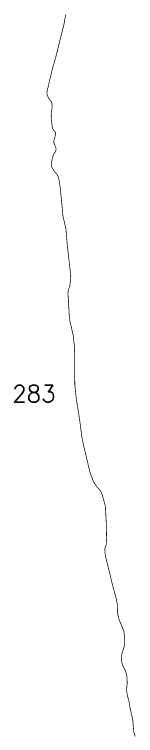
# Model space of a CAD drawing. Header units: metres. Extents: x 320820 to 323014, y 1839772 to 1845754.
# Drawn here: x 321692 to 322195, y 1842763 to 1845754 of the extents above; entities that cross this region are included whole.
import ezdxf

# ---------------------------------------------------------------- set-up
doc = ezdxf.new("R2010")
doc.units = ezdxf.units.M
doc.layers.add('NATURALLY PROTECTED', color=3, linetype='Continuous')
doc.styles.get("Standard").update_dxf_attribs({"font": 'simplex.shx'})

msp = doc.modelspace()

# ---------------------------------------------------------------- linework, layer by layer
at = {"layer": 'NATURALLY PROTECTED', "const_width": 3, "flags": 128}
msp.add_lwpolyline([(321904.2, 1845753), (321898, 1845716.6), (321862.5, 1845574.7), (321849.2, 1845528), (321834.9, 1845468.7), (321826.4, 1845430.1), (321827.7, 1845419.8), (321833.6, 1845406.9), (321841.4, 1845397), (321846.5, 1845389.2), (321848.3, 1845379.4), (321847.9, 1845365.2), (321844.6, 1845347.9), (321844.2, 1845328.5), (321846.6, 1845305.9), (321847.8, 1845292), (321851.1, 1845280.2), (321854.6, 1845273.5), (321860.6, 1845267.6), (321862.4, 1845263.4), (321862.2, 1845257.2), (321860.4, 1845249.3), (321855.1, 1845227.6), (321855.2, 1845223.3), (321857.9, 1845216.5), (321861.9, 1845206.8), (321864, 1845200.5), (321864.3, 1845192.5), (321861.6, 1845184.4), (321853.8, 1845173.4), (321850.9, 1845164.7), (321845, 1845138.7), (321844.8, 1845130.9), (321847.1, 1845120.3), (321857.4, 1845103), (321865.6, 1845094), (321871.4, 1845087), (321875.9, 1845073.3), (321880.8, 1845044.4), (321888.8, 1844965.9), (321892.9, 1844919.7), (321905.4, 1844865.1), (321911, 1844799.4), (321921.7, 1844703.5), (321926, 1844669.1), (321921.3, 1844624.4), (321915.5, 1844612.9), (321913.7, 1844598.3), (321915.9, 1844568.5), (321919.2, 1844504.7), (321922.1, 1844481.8), (321928.5, 1844454.8), (321935.8, 1844422.8), (321940.4, 1844382.5), (321942, 1844333.9), (321941.4, 1844291.8), (321942.6, 1844217.3), (321949, 1844157.5), (321963.4, 1844066.3), (321972, 1843999.5), (321977.9, 1843970.8), (321986.4, 1843935.5), (322004.8, 1843857.3), (322019.2, 1843818), (322033, 1843796.2), (322045.1, 1843783.7), (322053.9, 1843768.8), (322061.9, 1843742.9), (322069.3, 1843713.7), (322073, 1843647.9), (322074.4, 1843580.3), (322073.2, 1843555.9), (322069.1, 1843545.8), (322067.1, 1843536.1), (322067.5, 1843523), (322070.6, 1843505), (322086.1, 1843440.9), (322102, 1843375.7), (322110, 1843348), (322115.5, 1843326.1), (322118.8, 1843306.8), (322120.2, 1843268.5), (322126.2, 1843244.3), (322135.6, 1843222.4), (322146.5, 1843194.6), (322149.2, 1843163.5), (322149.6, 1843140.5), (322144.7, 1843122.4), (322139.5, 1843110.1), (322137.9, 1843101.2), (322135.8, 1843084.2), (322138.1, 1843064.3), (322144.1, 1843048), (322155.1, 1843026.1), (322159, 1843007.6), (322160.1, 1842981.3), (322157.8, 1842957.9), (322158.2, 1842946.4), (322160.9, 1842927.9), (322166.8, 1842909.1), (322170.6, 1842885.4), (322177.9, 1842851.6), (322182.9, 1842830.4), (322184.9, 1842805.8), (322187.4, 1842777.5), (322193.4, 1842759.7)], dxfattribs=at)

# ---------------------------------------------------------------- texts
at = {"insert": (321682.5, 1844216.4), "char_height": 70, "attachment_point": 1}
msp.add_mtext_dynamic_manual_height_columns('283', width=95.172, gutter_width=1, heights=[0], dxfattribs=at)

doc.saveas('drawing.dxf')
